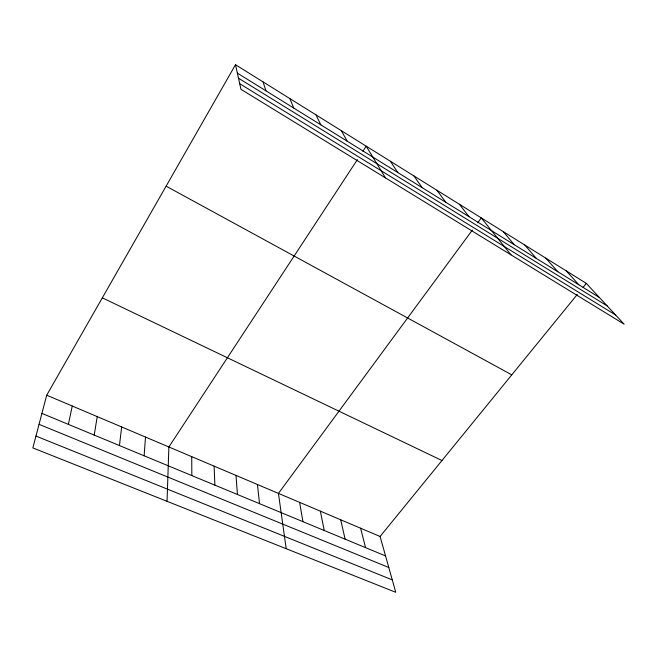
<?xml version="1.0" encoding="UTF-8"?>
<svg xmlns="http://www.w3.org/2000/svg" width="657" height="657" viewBox="0 0 657 657"><rect width="100%" height="100%" fill="white"/><g stroke="black" fill="none" stroke-linecap="round" stroke-linejoin="round"><path stroke-width="0.99" d="M167.05 501.307L168.882 446.965L357.375 159.635M144.129 455.794L145.517 437.069M119.459 445.561L121.644 426.951M94.214 435.09L97.228 416.604M68.377 424.373L72.254 406.026M46.713 395.202L32.85 447.918L395.752 592.294L380.091 536.473L46.713 395.202L235.493 64.706L586.315 283.381L624.15 324.205L240.955 89.311L235.493 64.706M362.894 151.225L366.204 146.183L385.503 177.916M472.317 230.098L278.437 493.399L286.197 548.71M477.705 222.789L481.285 217.919L511.015 254.859M380.091 536.473L577.298 294.443M583.096 287.331L586.315 283.381M35.963 436.067L392.27 579.885M39.05 424.34L388.804 567.525M41.925 413.401L385.552 555.929M102.32 297.843L441.972 460.532M166.122 186.153L511.787 374.843M239.715 83.702L615.658 315.04M238.491 78.199L607.249 305.973M237.358 73.108L599.398 297.498M566.293 270.906L578.866 284.777M545.795 258.127L557.834 271.735M524.812 245.045L536.284 258.382M503.311 231.65L514.185 244.683M459.383 204.261L468.975 216.662M436.946 190.275L445.848 202.331M413.951 175.945L422.131 187.631M390.373 161.252L397.797 172.545M341.402 130.727L347.175 141.173M315.968 114.868L320.838 124.846M289.852 98.591L293.778 108.068M263.038 81.879L265.962 90.83M360.594 528.212L365.547 547.626M340.687 519.777L345.114 539.159M320.37 511.171L324.246 530.503M299.625 502.375L302.926 521.658M257.445 484.496L259.531 503.656M236.003 475.413L237.448 494.499M214.1 466.133L214.888 485.137M191.737 456.656L191.828 475.578"/></g></svg>
